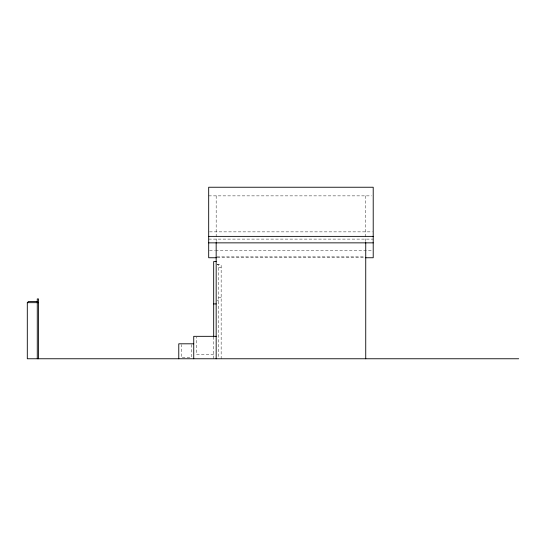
<?xml version="1.0" encoding="UTF-8"?>
<svg xmlns="http://www.w3.org/2000/svg" width="546" height="546" viewBox="0 0 546 546"><rect width="100%" height="100%" fill="white"/><g stroke="black" fill="none" stroke-linecap="round" stroke-linejoin="round"><path stroke-width="0.41" stroke-dasharray="2.73 2.05" d="M208.688 195.871L371.553 195.871M209.541 231.866L372.365 231.866M208.688 239.107L373.211 239.107M209.541 250.327L214.653 250.327M215.506 250.327L372.365 250.327M217.015 256.873L364.039 256.873M217.212 257.753L364.687 257.753M217.001 264.66L218.659 264.66L218.659 357.917M217.001 264.735L221.15 264.735L221.15 358.763M218.659 267.779L221.15 267.779M218.659 297.693L221.15 297.693M217.001 300.805L218.659 300.805M213.677 354.279L196.226 354.279L196.226 337.148M365.738 195.871L365.738 241.653M216.168 195.871L216.168 241.653M213.677 336.739L213.677 358.763M191.236 344.615L191.236 357.521L181.265 357.521L181.265 344.615"/><path stroke-width="0.82" d="M518.7 358.763L27.3 358.763L27.3 302.675L28.549 301.426L37.271 301.426M208.688 236.377L373.211 236.377M208.688 242.854L373.211 242.854M216.359 257.753L208.688 257.753L208.688 187.237L373.211 187.237L373.211 257.753L365.54 257.753M216.168 261.541L213.677 261.541L213.677 336.739M27.3 302.675L38.52 302.675M213.677 303.924L216.168 303.924M216.168 336.329L193.734 336.329L193.734 358.763M193.734 343.809L178.774 343.809L178.774 358.763M365.738 242.492L365.738 358.763M216.168 242.492L216.168 358.763M38.52 358.763L38.52 298.935L37.271 298.935L37.271 358.763"/></g></svg>
